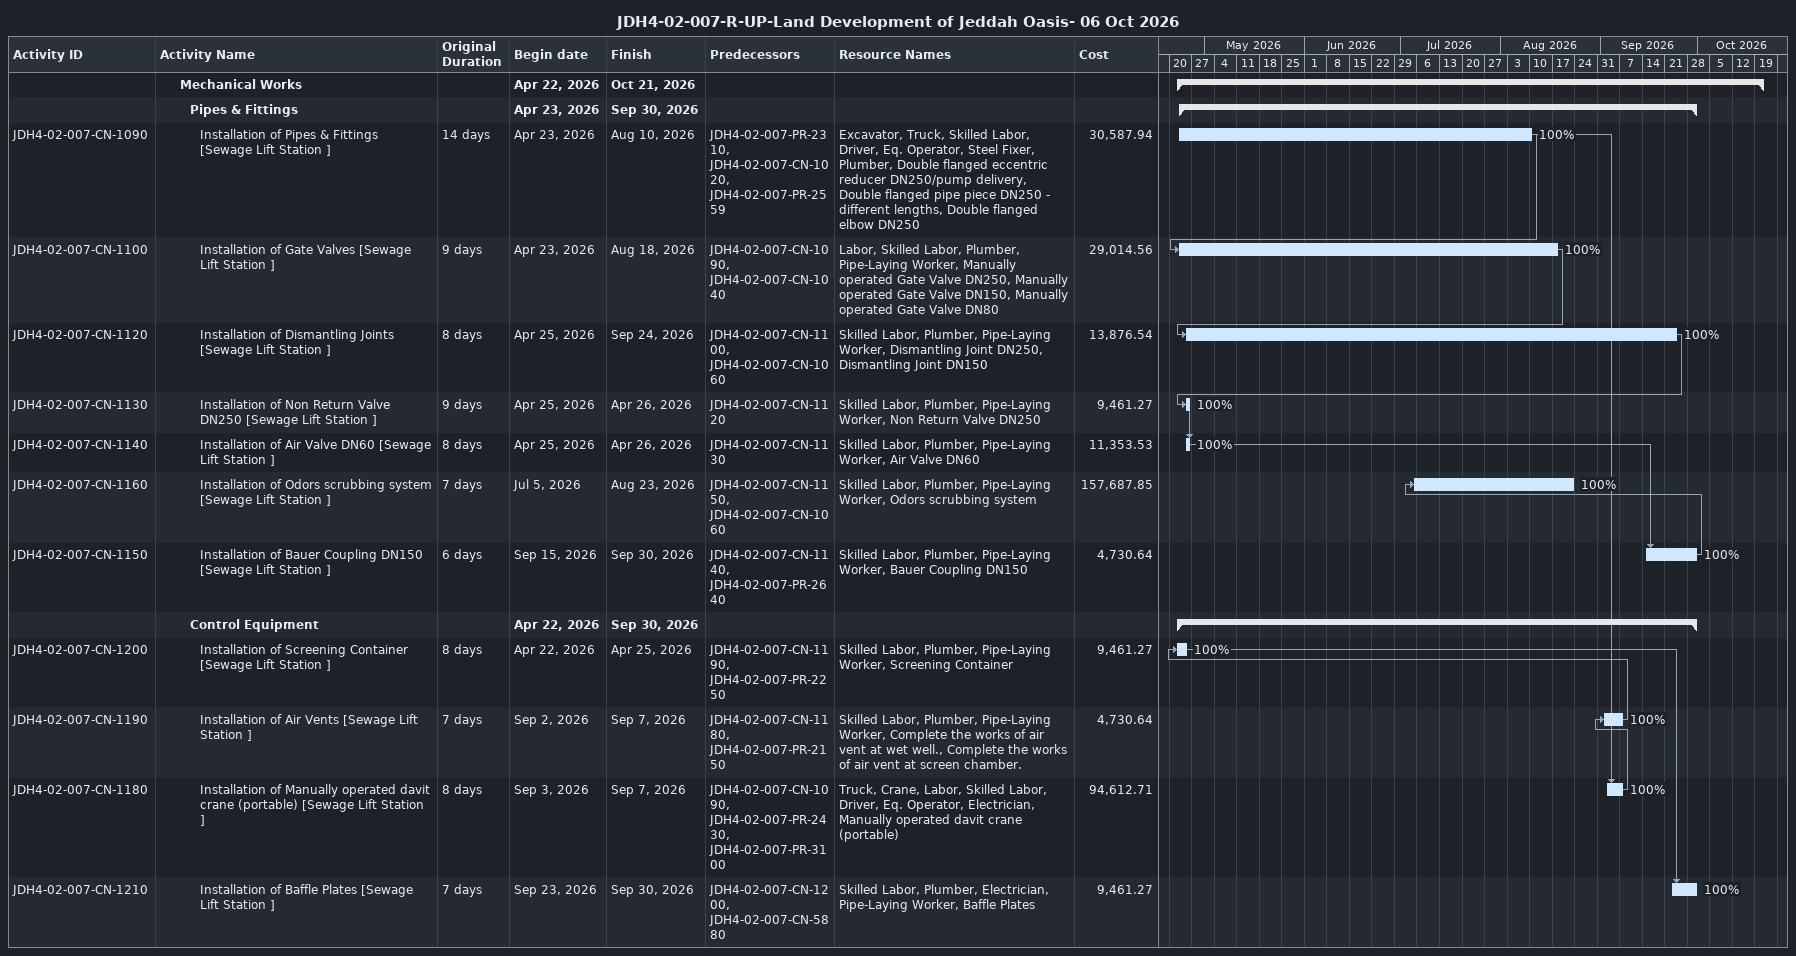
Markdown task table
JDH4-02-007-R-UP-Land Development of Jeddah Oasis- 06 Oct 2026

| ID | Level | Task | Original duration | Start | Finish | Predecessors | Resources | % complete | Cost |
|---|---|---|---|---|---|---|---|---|---|
|  | 3 | **Mechanical Works** |  | 2026-04-22 | 2026-10-21 |  |  |  |  |
|  | 4 | **Pipes & Fittings** |  | 2026-04-23 | 2026-09-30 |  |  |  |  |
| JDH4-02-007-CN-1090 | 5 | Installation of Pipes & Fittings [Sewage Lift Station ] | 14d | 2026-04-23 | 2026-08-10 | JDH4-02-007-PR-2310, JDH4-02-007-CN-1020, JDH4-02-007-PR-2559 | Excavator, Truck, Skilled Labor, Driver, Eq. Operator, Steel Fixer, Plumber, Double flanged eccentric reducer DN250/pump delivery, Double flanged pipe piece DN250 - different lengths, Double flanged elbow DN250 | 100 | 30587.94 |
| JDH4-02-007-CN-1100 | 5 | Installation of Gate Valves [Sewage Lift Station ] | 9d | 2026-04-23 | 2026-08-18 | JDH4-02-007-CN-1090, JDH4-02-007-CN-1040 | Labor, Skilled Labor, Plumber, Pipe-Laying Worker, Manually operated Gate Valve DN250, Manually operated Gate Valve DN150, Manually operated Gate Valve DN80 | 100 | 29014.56 |
| JDH4-02-007-CN-1120 | 5 | Installation of Dismantling Joints [Sewage Lift Station ] | 8d | 2026-04-25 | 2026-09-24 | JDH4-02-007-CN-1100, JDH4-02-007-CN-1060 | Skilled Labor, Plumber, Pipe-Laying Worker, Dismantling Joint DN250, Dismantling Joint DN150 | 100 | 13876.54 |
| JDH4-02-007-CN-1130 | 5 | Installation of Non Return Valve DN250 [Sewage Lift Station ] | 9d | 2026-04-25 | 2026-04-26 | JDH4-02-007-CN-1120 | Skilled Labor, Plumber, Pipe-Laying Worker, Non Return Valve DN250 | 100 | 9461.27 |
| JDH4-02-007-CN-1140 | 5 | Installation of Air Valve DN60 [Sewage Lift Station ] | 8d | 2026-04-25 | 2026-04-26 | JDH4-02-007-CN-1130 | Skilled Labor, Plumber, Pipe-Laying Worker, Air Valve DN60 | 100 | 11353.53 |
| JDH4-02-007-CN-1160 | 5 | Installation of Odors scrubbing system [Sewage Lift Station ] | 7d | 2026-07-05 | 2026-08-23 | JDH4-02-007-CN-1150, JDH4-02-007-CN-1060 | Skilled Labor, Plumber, Pipe-Laying Worker, Odors scrubbing system | 100 | 157687.85 |
| JDH4-02-007-CN-1150 | 5 | Installation of Bauer Coupling DN150 [Sewage Lift Station ] | 6d | 2026-09-15 | 2026-09-30 | JDH4-02-007-CN-1140, JDH4-02-007-PR-2640 | Skilled Labor, Plumber, Pipe-Laying Worker, Bauer Coupling DN150 | 100 | 4730.64 |
|  | 4 | **Control Equipment** |  | 2026-04-22 | 2026-09-30 |  |  |  |  |
| JDH4-02-007-CN-1200 | 5 | Installation of Screening Container [Sewage Lift Station ] | 8d | 2026-04-22 | 2026-04-25 | JDH4-02-007-CN-1190, JDH4-02-007-PR-2250 | Skilled Labor, Plumber, Pipe-Laying Worker, Screening Container | 100 | 9461.27 |
| JDH4-02-007-CN-1190 | 5 | Installation of Air Vents [Sewage Lift Station ] | 7d | 2026-09-02 | 2026-09-07 | JDH4-02-007-CN-1180, JDH4-02-007-PR-2150 | Skilled Labor, Plumber, Pipe-Laying Worker, Complete the works of air vent at wet well., Complete the works of air vent at screen chamber. | 100 | 4730.64 |
| JDH4-02-007-CN-1180 | 5 | Installation of Manually operated davit crane (portable) [Sewage Lift Station ] | 8d | 2026-09-03 | 2026-09-07 | JDH4-02-007-CN-1090, JDH4-02-007-PR-2430, JDH4-02-007-PR-3100 | Truck, Crane, Labor, Skilled Labor, Driver, Eq. Operator, Electrician, Manually operated davit crane (portable) | 100 | 94612.71 |
| JDH4-02-007-CN-1210 | 5 | Installation of Baffle Plates [Sewage Lift Station ] | 7d | 2026-09-23 | 2026-09-30 | JDH4-02-007-CN-1200, JDH4-02-007-CN-5880 | Skilled Labor, Plumber, Electrician, Pipe-Laying Worker, Baffle Plates | 100 | 9461.27 |
